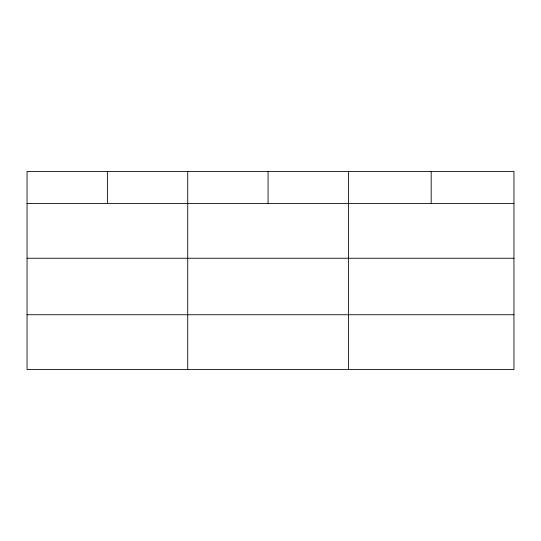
<?xml version="1.0" encoding="UTF-8"?>
<svg xmlns="http://www.w3.org/2000/svg" width="541" height="541" viewBox="0 0 541 541"><rect width="100%" height="100%" fill="white"/><g stroke="black" fill="none" stroke-linecap="round" stroke-linejoin="round"><path stroke-width="0.81" d="M513.95 258.246L513.95 171.423L27.05 171.423L27.05 369.577L513.95 369.577L513.95 258.246L27.05 258.246M27.05 203.409L513.95 203.409M27.05 314.74L513.95 314.74M431.177 171.423L431.177 203.409M348.404 171.423L348.404 369.577M268.065 171.423L268.065 203.409M187.727 171.423L187.727 369.577M107.389 171.423L107.389 203.409"/></g></svg>
